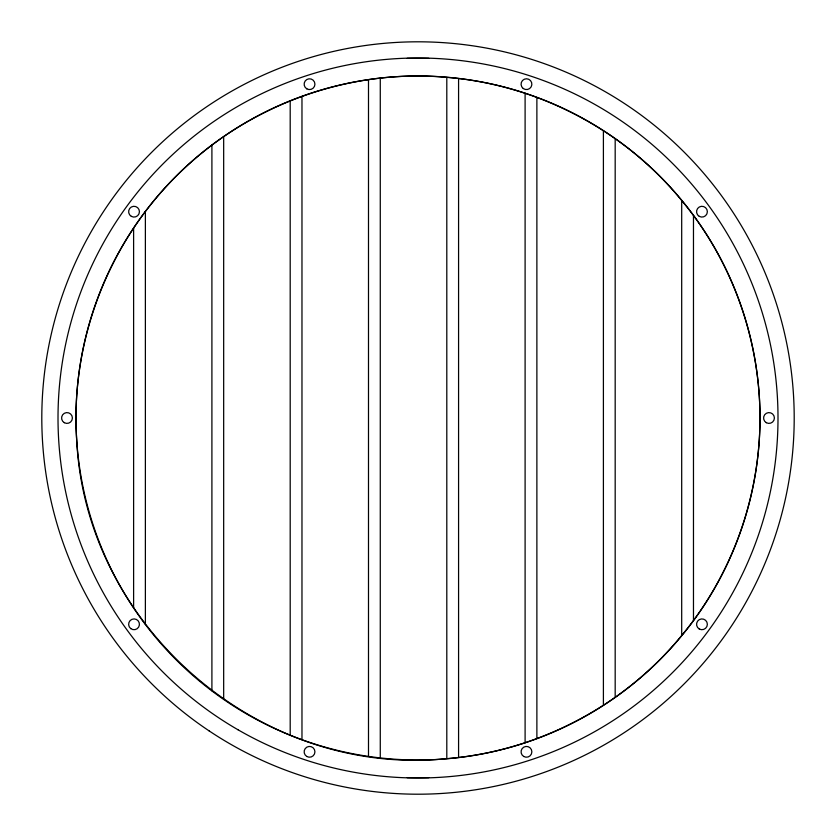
<?xml version="1.0" encoding="UTF-8"?>
<svg xmlns="http://www.w3.org/2000/svg" width="836" height="836" viewBox="0 0 836 836"><rect width="100%" height="100%" fill="white"/><g stroke="black" fill="none" stroke-linecap="round" stroke-linejoin="round"><path stroke-width="1.25" d="M446.434 77.33C347.588 68.374 246.087 105.827 176.166 176.166C107.207 244.666 70.057 343.397 76.734 440.363C85.627 626.77 260.508 777.793 446.434 758.67M681.434 635.809C624.032 706.127 537.276 751.459 446.8 758.639L446.8 77.361C537.276 84.54 624.032 129.873 681.434 200.191M407.205 58.353L428.795 58.353M428.795 777.647L407.205 777.647M693.472 215.594L693.472 620.406M615.181 138.776L615.181 697.224M603.404 130.771L603.404 705.229M536.879 97.519L536.879 738.481M525.102 93.287L525.102 742.713M458.577 78.521L458.577 757.479M380.275 78.25L380.275 757.75M368.498 79.723L368.498 756.277M301.974 96.443L301.974 739.557M290.196 100.874L290.196 735.126M223.672 136.728L223.672 699.272M211.905 145.171L211.905 690.829M145.38 211.612L145.38 624.387M133.614 227.998L133.614 608.002M759.997 418C759.955 496.626 732.148 575.074 681.695 635.485L681.695 200.515C732.148 260.926 759.955 339.374 759.997 418A341.997 341.997 0 0 1 246.996 714.184A341.997 341.997 0 0 1 246.996 121.816A341.997 341.997 0 0 1 759.997 418M237.999 729.765A360.002 360.002 0 0 0 778.002 418A360.002 360.002 0 0 0 237.999 106.235A360.002 360.002 0 0 0 237.999 729.765M208.99 730.8A376.2 376.2 0 0 0 793.395 442.61A376.2 376.2 0 0 0 251.615 80.601A376.2 376.2 0 0 0 208.99 730.8M523.242 88.511A5.403 5.403 0 0 0 531.832 84.802A5.403 5.403 0 0 0 524.318 79.221A5.403 5.403 0 0 0 523.242 88.511M306.833 88.856A5.403 5.403 0 0 0 314.932 84.175A5.403 5.403 0 0 0 306.833 79.504A5.403 5.403 0 0 0 306.833 88.856M131.336 216.367A5.403 5.403 0 0 0 139.434 211.686A5.403 5.403 0 0 0 131.336 207.014A5.403 5.403 0 0 0 131.336 216.367M64.299 422.682A5.403 5.403 0 0 0 72.398 418A5.403 5.403 0 0 0 64.299 413.318A5.403 5.403 0 0 0 64.299 422.682M130.761 628.609A5.403 5.403 0 0 0 139.393 624.994A5.403 5.403 0 0 0 131.952 619.33A5.403 5.403 0 0 0 130.761 628.609M306.833 756.496A5.403 5.403 0 0 0 314.932 751.825A5.403 5.403 0 0 0 306.833 747.144A5.403 5.403 0 0 0 306.833 756.496M523.764 756.496A5.403 5.403 0 0 0 531.863 751.825A5.403 5.403 0 0 0 523.764 747.144A5.403 5.403 0 0 0 523.764 756.496M699.262 628.985A5.403 5.403 0 0 0 707.36 624.314A5.403 5.403 0 0 0 699.262 619.633A5.403 5.403 0 0 0 699.262 628.985M766.298 422.682A5.403 5.403 0 0 0 774.397 418A5.403 5.403 0 0 0 766.298 413.318A5.403 5.403 0 0 0 766.298 422.682M699.262 216.367A5.403 5.403 0 0 0 707.36 211.686A5.403 5.403 0 0 0 699.262 207.014A5.403 5.403 0 0 0 699.262 216.367"/></g></svg>
